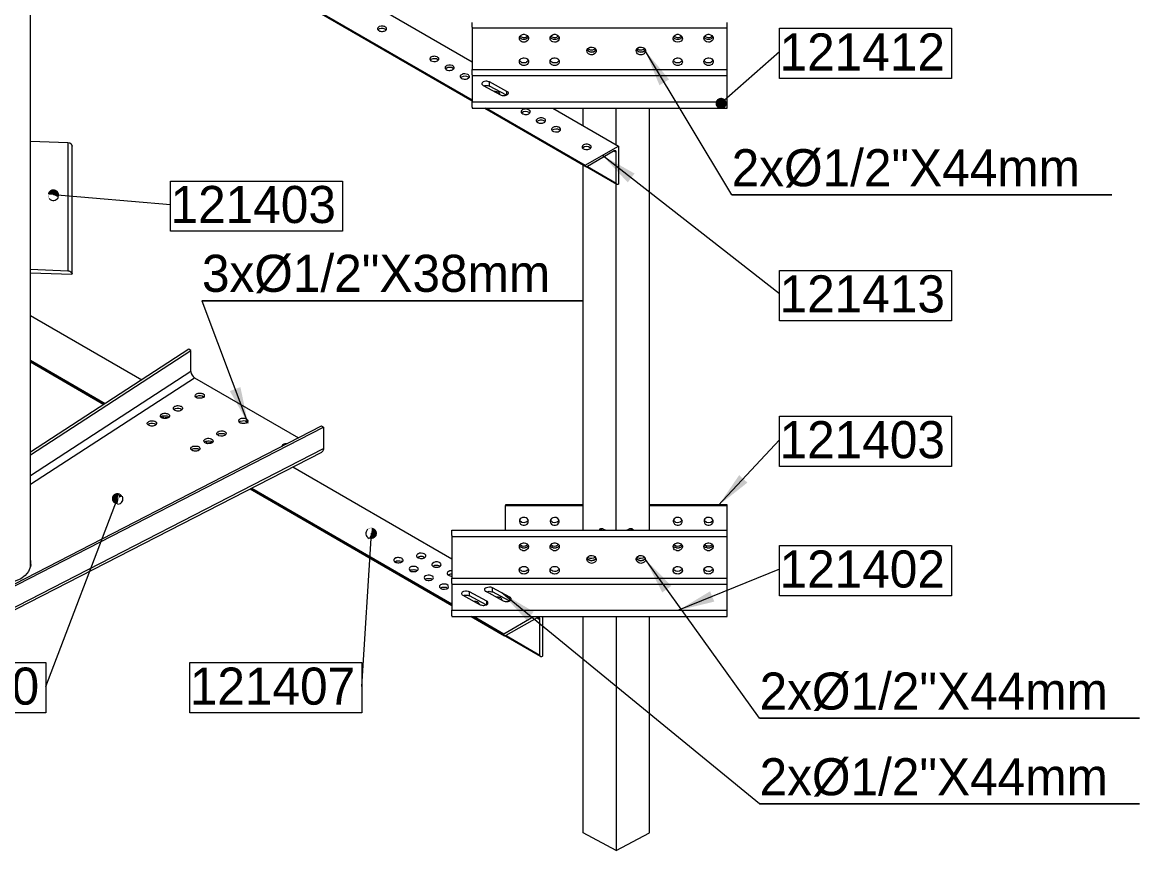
# Model space of a CAD drawing. Header units: inches. Extents: x -7660 to 802, y -193 to 3.
# Drawn here: x 779.795 to 783.752, y -112.256 to -109.325 of the extents above; entities that cross this region are included whole.
import ezdxf

# ---------------------------------------------------------------- set-up
doc = ezdxf.new("R2010")
doc.units = ezdxf.units.IN
doc.header["$MEASUREMENT"] = 0
for name, color, linetype in [('PDF_Geometry', 7, 'Continuous'), ('PDF_Solid Fills', 7, 'Continuous'), ('PDF_Text', 7, 'Continuous')]:
    doc.layers.add(name, color=color, linetype=linetype)
doc.styles.add('PDF Century Gothic', font='GOTHIC.TTF')

# ---------------------------------------------------------------- blocks, each defined once
blk = doc.blocks.new('FGDFH.5')
at = {"layer": 'PDF_Solid Fills', "lineweight": 5}
blk.add_hatch(color=7, dxfattribs=at).paths.add_polyline_path([(5.7711, 1.0168), (5.777, 1.0118), (5.7845, 1.0101), (5.7928, 1.0109), (5.7995, 1.0151), (5.8036, 1.0209), (5.8061, 1.0284), (5.8045, 1.0359), (5.8011, 1.0434), (5.7945, 1.0476), (5.787, 1.0501), (5.7795, 1.0484), (5.7728, 1.0451), (5.7678, 1.0384), (5.7661, 1.0309), (5.767, 1.0234), (5.7711, 1.0168), (5.7861, 1.0301)])
h = blk.add_hatch(color=7, dxfattribs=at)
h.paths.add_polyline_path([(3.3945, 0.7068), (3.3953, 0.6993), (3.3986, 0.6926)], flags=0)
h.paths.add_polyline_path([(3.432, 0.6959), (3.4345, 0.7034), (3.4336, 0.7109), (3.4295, 0.7184), (3.4236, 0.7226), (3.4161, 0.7251), (3.4078, 0.7243), (3.4011, 0.7201), (3.3961, 0.7143), (3.3945, 0.7068), (3.4145, 0.7051)], flags=0)
h = blk.add_hatch(color=7, dxfattribs=at)
h.paths.add_polyline_path([(3.6486, -0.3549, 1.221808), (3.642, -0.3932)], flags=0)
h.paths.add_polyline_path([(3.6595, -0.3649), (3.6553, -0.3591), (3.6486, -0.3549), (3.642, -0.3732)], flags=0)
h = blk.add_hatch(color=7, dxfattribs=at)
h.paths.add_polyline_path([(4.5453, -0.4766), (4.5378, -0.4774), (4.5303, -0.4816)], flags=0)
h.paths.add_polyline_path([(4.5353, -0.5149), (4.5428, -0.5166), (4.5503, -0.5157), (4.557, -0.5116), (4.562, -0.5057), (4.5636, -0.4982), (4.5628, -0.4899), (4.5586, -0.4832), (4.5528, -0.4791), (4.5453, -0.4766), (4.5436, -0.4966)], flags=0)
at = {"layer": 'PDF_Geometry', "color": 7, "lineweight": 5}
for points in [[(3.3328, -0.6182), (3.3328, 2.7859)], [(3.3328, 2.0843), (4.902, 1.1776)], [(3.3328, 1.9484), (4.902, 1.0426)], [(4.5961, 1.2909), (4.5944, 1.2926), (4.5919, 1.2934), (4.5886, 1.2951), (4.5861, 1.2959), (4.5786, 1.2959), (4.5719, 1.2943), (4.5694, 1.2926), (4.5678, 1.2909), (4.5669, 1.2909)], [(4.902, 1.3001), (4.902, 1.2976), (5.807, 1.2976)], [(4.902, 1.2976), (4.902, 1.1501), (5.807, 1.1501)], [(5.0803, 1.2743), (5.0836, 1.2751), (5.087, 1.2751)], [(5.202, 1.2484), (5.1986, 1.2476), (5.1945, 1.2468), (5.1878, 1.2484), (5.1853, 1.2501), (5.182, 1.2518), (5.1803, 1.2543), (5.1786, 1.2576), (5.1786, 1.2634), (5.1794, 1.2659), (5.1811, 1.2684), (5.1836, 1.2709), (5.1861, 1.2726), (5.1895, 1.2743), (5.1928, 1.2751), (5.197, 1.2751)], [(5.627, 1.2743), (5.6303, 1.2751), (5.6336, 1.2751)], [(5.7361, 1.2743), (5.7395, 1.2751), (5.7428, 1.2751)], [(5.807, 1.2976), (5.807, 1.3001)], [(5.807, 1.1501), (5.807, 1.2976)], [(5.9936, 1.2968), (6.6044, 1.2968)], [(5.9936, 1.1184), (5.9936, 1.2968)], [(6.6044, 1.2968), (6.6044, 1.1184)], [(5.0853, 1.2568), (5.0819, 1.2568), (5.0786, 1.2576), (5.0753, 1.2593), (5.0728, 1.2609), (5.0711, 1.2634), (5.0703, 1.2659)], [(5.0728, 1.2693), (5.0761, 1.2659), (5.0794, 1.2651), (5.0828, 1.2643), (5.0903, 1.2643), (5.0928, 1.2651), (5.0961, 1.2668), (5.0986, 1.2693)], [(5.0928, 1.2484), (5.0894, 1.2476), (5.0853, 1.2468), (5.0819, 1.2476), (5.0786, 1.2484)], [(5.1011, 1.2659), (5.1003, 1.2634), (5.0978, 1.2609), (5.0928, 1.2576), (5.0894, 1.2568), (5.0853, 1.2568)], [(5.1945, 1.2568), (5.1911, 1.2568), (5.1878, 1.2576), (5.1853, 1.2593), (5.182, 1.2609), (5.1803, 1.2634), (5.1794, 1.2659)], [(5.182, 1.2693), (5.1828, 1.2684), (5.1853, 1.2659), (5.192, 1.2643), (5.1995, 1.2643), (5.2028, 1.2651), (5.2053, 1.2668), (5.2078, 1.2693)], [(5.2103, 1.2659), (5.2094, 1.2634), (5.207, 1.2609), (5.2045, 1.2593), (5.202, 1.2576), (5.1986, 1.2568), (5.1945, 1.2568)], [(5.632, 1.2568), (5.6286, 1.2568), (5.6253, 1.2576), (5.622, 1.2593), (5.6195, 1.2609), (5.6178, 1.2634), (5.6169, 1.2659)], [(5.6186, 1.2693), (5.6203, 1.2684), (5.6228, 1.2659), (5.6294, 1.2643), (5.6361, 1.2643), (5.6394, 1.2651), (5.6428, 1.2668), (5.6453, 1.2693)], [(5.6386, 1.2484), (5.632, 1.2468), (5.6253, 1.2484)], [(5.6478, 1.2659), (5.6469, 1.2634), (5.6445, 1.2609), (5.642, 1.2593), (5.6386, 1.2576), (5.6353, 1.2568), (5.632, 1.2568)], [(5.7411, 1.2568), (5.7378, 1.2568), (5.7345, 1.2576), (5.7311, 1.2593), (5.7286, 1.2609), (5.7269, 1.2634), (5.7261, 1.2659)], [(5.7286, 1.2693), (5.732, 1.2659), (5.7386, 1.2643), (5.7461, 1.2643), (5.7495, 1.2651), (5.752, 1.2668), (5.7545, 1.2693)], [(5.7486, 1.2484), (5.7453, 1.2476), (5.7411, 1.2468), (5.7345, 1.2484)], [(5.7569, 1.2659), (5.7561, 1.2634), (5.7536, 1.2609), (5.7511, 1.2593), (5.7486, 1.2576), (5.7453, 1.2568), (5.7411, 1.2568)], [(5.0803, 1.1909), (5.0836, 1.1918), (5.087, 1.1918)], [(5.202, 1.1651), (5.1986, 1.1643), (5.1945, 1.1643), (5.1911, 1.1643), (5.1878, 1.1651), (5.1853, 1.1668), (5.182, 1.1693), (5.1803, 1.1709), (5.1786, 1.1743), (5.1786, 1.1801), (5.1794, 1.1826), (5.1811, 1.1859), (5.1836, 1.1876), (5.1861, 1.1901), (5.1895, 1.1909), (5.1928, 1.1918), (5.197, 1.1918)], [(5.3261, 1.2118), (5.3228, 1.2118), (5.3195, 1.2126), (5.3161, 1.2143), (5.3111, 1.2193), (5.3103, 1.2209)], [(5.3103, 1.2209), (5.3111, 1.2201)], [(5.3395, 1.2243), (5.3378, 1.2234), (5.3353, 1.2218), (5.332, 1.2201), (5.3286, 1.2193), (5.322, 1.2193), (5.3153, 1.2226), (5.3128, 1.2243)], [(5.3328, 1.2034), (5.3295, 1.2026), (5.3261, 1.2026), (5.3228, 1.2026), (5.3195, 1.2034)], [(5.3211, 1.2293), (5.3245, 1.2301), (5.3278, 1.2301)], [(5.3411, 1.2209), (5.3403, 1.2193), (5.3386, 1.2168), (5.3361, 1.2143), (5.3328, 1.2126), (5.3295, 1.2118), (5.3261, 1.2118)], [(5.3403, 1.2184), (5.3411, 1.2209)], [(5.5011, 1.2118), (5.4978, 1.2118), (5.4936, 1.2126), (5.4911, 1.2143), (5.4861, 1.2193), (5.4853, 1.2209)], [(5.4853, 1.2209), (5.4861, 1.2201)], [(5.5136, 1.2243), (5.5128, 1.2234), (5.5103, 1.2218), (5.507, 1.2201), (5.5036, 1.2193), (5.4961, 1.2193), (5.4936, 1.2209), (5.4903, 1.2226), (5.4878, 1.2243)], [(5.5078, 1.2034), (5.5044, 1.2026), (5.5011, 1.2026), (5.4978, 1.2026), (5.4936, 1.2034)], [(5.4953, 1.2293), (5.4995, 1.2301), (5.5028, 1.2301)], [(5.5161, 1.2209), (5.5153, 1.2193), (5.5136, 1.2168), (5.5111, 1.2143), (5.5078, 1.2126), (5.5044, 1.2118), (5.5011, 1.2118)], [(5.5153, 1.2184), (5.5161, 1.2209)], [(5.8236, 0.7051), (7.1736, 0.7051), (5.8236, 0.7051), (5.5169, 1.2159)], [(5.627, 1.1909), (5.6303, 1.1918), (5.6336, 1.1918)], [(5.7361, 1.1909), (5.7395, 1.1918), (5.7428, 1.1918)], [(5.9936, 1.2134), (5.7861, 1.0301)], [(5.9936, 1.2134), (5.9936, 1.2134)], [(4.7553, 1.1859), (4.7528, 1.1843), (4.7528, 1.1834)], [(4.782, 1.1834), (4.7803, 1.1851)], [(4.8094, 1.1543), (4.8069, 1.1526)], [(4.8361, 1.1526), (4.8344, 1.1543)], [(5.0853, 1.1734), (5.0819, 1.1734), (5.0786, 1.1743), (5.0753, 1.1759), (5.0728, 1.1784), (5.0711, 1.1809), (5.0703, 1.1826)], [(5.0928, 1.1651), (5.0894, 1.1643), (5.0853, 1.1643), (5.0819, 1.1643), (5.0786, 1.1651)], [(5.1011, 1.1826), (5.1003, 1.1809), (5.0953, 1.1759), (5.0928, 1.1743), (5.0894, 1.1734), (5.0853, 1.1734)], [(5.1945, 1.1734), (5.1911, 1.1734), (5.1878, 1.1743), (5.1853, 1.1759), (5.182, 1.1784), (5.1803, 1.1809), (5.1794, 1.1826)], [(5.2103, 1.1826), (5.2094, 1.1809), (5.207, 1.1784), (5.2045, 1.1759), (5.202, 1.1743), (5.1986, 1.1734), (5.1945, 1.1734)], [(5.632, 1.1734), (5.6286, 1.1734), (5.6253, 1.1743), (5.622, 1.1759), (5.6195, 1.1784), (5.6178, 1.1809), (5.6169, 1.1826)], [(5.6386, 1.1651), (5.6353, 1.1643), (5.632, 1.1643), (5.6286, 1.1643), (5.6253, 1.1651)], [(5.6478, 1.1826), (5.6469, 1.1809), (5.6445, 1.1784), (5.642, 1.1759), (5.6386, 1.1743), (5.6353, 1.1734), (5.632, 1.1734)], [(5.7411, 1.1734), (5.7378, 1.1734), (5.7345, 1.1743), (5.7311, 1.1759), (5.7286, 1.1784), (5.7269, 1.1809), (5.7261, 1.1826)], [(5.7486, 1.1651), (5.7453, 1.1643), (5.7411, 1.1643), (5.7378, 1.1643), (5.7345, 1.1651)], [(5.7569, 1.1826), (5.7561, 1.1809), (5.7511, 1.1759), (5.7486, 1.1743), (5.7453, 1.1734), (5.7411, 1.1734)], [(4.8636, 1.1234), (4.8611, 1.1218), (4.8611, 1.1209)], [(4.8903, 1.1209), (4.8886, 1.1226)], [(4.902, 1.1476), (4.902, 1.1501)], [(4.902, 1.1309), (4.902, 1.1284), (5.807, 1.1284)], [(4.902, 1.1284), (4.902, 1.0359), (5.807, 1.0359)], [(5.807, 1.1476), (5.807, 1.1501)], [(5.807, 1.1284), (5.807, 1.1309)], [(5.807, 1.0359), (5.807, 1.1284)], [(6.6044, 1.1184), (5.9936, 1.1184)], [(4.9428, 1.0918), (4.9436, 1.0926), (4.947, 1.0934), (4.9578, 1.0934), (4.9611, 1.0926), (4.9636, 1.0909)], [(4.9453, 1.0909), (4.9453, 1.0926), (4.9461, 1.0926)], [(5.0236, 1.0593), (4.9636, 1.0909), (4.9636, 1.1059)], [(4.9845, 1.0726), (4.9803, 1.0718)], [(5.0253, 1.0601), (5.0253, 1.0726)], [(4.902, 1.0334), (4.902, 1.0359)], [(5.0003, 1.0618), (5.0003, 1.0634)], [(5.807, 1.0334), (5.807, 1.0359)], [(4.902, 1.0159), (4.902, 1.0134), (5.807, 1.0134)], [(5.4161, 0.7418), (4.947, 1.0134), (5.3061, 0.8059)], [(4.9528, 1.0134), (5.3036, 0.8101)], [(5.0778, 0.9968), (5.077, 0.9959)], [(5.1069, 0.9959), (5.1045, 0.9976)], [(5.1878, 1.0134), (5.4211, 0.8784)], [(5.2961, 0.9501), (5.2961, 1.0134)], [(5.4136, 0.8826), (5.4136, 1.0134)], [(5.5311, -0.4857), (5.5311, 1.0134)], [(5.807, 1.0134), (5.807, 1.0159)], [(5.1603, 0.9651), (5.1586, 0.9668), (5.1561, 0.9676), (5.1536, 0.9693), (5.1503, 0.9701), (5.1428, 0.9701), (5.1361, 0.9684), (5.1336, 0.9668), (5.1319, 0.9651), (5.1311, 0.9651)], [(5.1861, 0.9343), (5.1853, 0.9334)], [(5.2145, 0.9334), (5.2128, 0.9351)], [(3.3328, 0.8959), (3.4653, 0.8909), (3.4653, 0.4359)], [(3.4653, 0.8909), (3.472, 0.8893), (3.477, 0.8859), (3.4786, 0.8834), (3.4803, 0.8784)], [(3.4803, 0.4234), (3.4803, 0.8784)], [(5.2928, 0.8718), (5.2945, 0.8701), (5.297, 0.8684), (5.2995, 0.8676), (5.3061, 0.8659), (5.3128, 0.8659), (5.3161, 0.8668), (5.3195, 0.8684), (5.322, 0.8701), (5.3236, 0.8718), (5.3245, 0.8734), (5.3245, 0.8776), (5.3211, 0.8809), (5.3186, 0.8826)], [(5.3036, 0.8101), (5.4211, 0.8784)], [(5.4211, 0.8784), (5.4211, 0.7426)], [(5.2945, 0.8718), (5.2936, 0.8709)], [(5.4078, 0.8618), (5.4061, 0.8609), (5.3111, 0.8059)], [(5.3228, 0.8709), (5.3211, 0.8726)], [(5.9936, 0.3534), (5.3644, 0.8451)], [(5.4061, 0.8609), (5.4136, 0.8568)], [(5.4211, 0.7426), (5.4195, 0.7418), (5.4161, 0.7418), (5.4153, 0.7426), (5.4145, 0.7443), (5.4136, 0.7451), (5.4136, 0.7468), (5.4136, 0.8568), (5.4136, 0.8584)], [(5.2961, -0.4857), (5.2961, 0.8118)], [(5.3036, 0.8101), (5.3036, 0.8084), (5.3045, 0.8076), (5.3053, 0.8059), (5.3061, 0.8059), (5.307, 0.8051), (5.3086, 0.8051), (5.3103, 0.8059), (5.3111, 0.8059), (5.4136, 0.7468)], [(3.8303, 0.7543), (4.4411, 0.7543), (4.4411, 0.5759), (3.8303, 0.5759)], [(3.8303, 0.5759), (3.8303, 0.7543)], [(5.4136, -0.4857), (5.4136, 0.7434)], [(3.8303, 0.6701), (3.4145, 0.7051)], [(3.3328, 0.4418), (3.4653, 0.4359), (3.4686, 0.4359)], [(3.4803, 0.4243), (3.4795, 0.4218), (3.3328, 0.4276)], [(5.292, 0.3293), (3.942, 0.3293), (4.1053, -0.1057)], [(3.942, 0.3293), (5.292, 0.3293), (3.942, 0.3293), (5.292, 0.3293), (3.942, 0.3293), (5.292, 0.3293)], [(3.3328, 0.2768), (3.7286, 0.0484)], [(3.3328, -0.2174), (3.9028, 0.1526), (3.8953, 0.1568), (3.3328, -0.2082)], [(3.9028, 0.0776), (3.9028, 0.1526)], [(3.3328, 0.1184), (3.5986, -0.0357)], [(3.9028, 0.0776), (3.3328, -0.2924)], [(3.3328, -0.3216), (3.9153, 0.0559)], [(3.9028, 0.0776), (3.9036, 0.0709), (3.9069, 0.0651), (3.9103, 0.0601), (3.9153, 0.0559), (4.2853, -0.1574)], [(3.9186, -0.0049), (3.9203, -0.0032), (3.9228, -0.0016), (3.9253, 0.0001), (3.9286, 0.0009), (3.9386, 0.0009), (3.9419, 0.0001), (3.9453, -0.0007), (3.9478, -0.0024), (3.9494, -0.0041), (3.9503, -0.0066), (3.9503, -0.0107), (3.9469, -0.0141), (3.9444, -0.0157)], [(3.9194, -0.0124), (3.9203, -0.0116), (3.9228, -0.0099)], [(3.9228, -0.0099), (3.9253, -0.0091)], [(3.9478, -0.0116), (3.9486, -0.0124)], [(3.7986, -0.0816), (3.8019, -0.0799), (3.8044, -0.0791), (3.8153, -0.0791), (3.8186, -0.0799), (3.8211, -0.0807), (3.8236, -0.0824), (3.8253, -0.0841)], [(3.8044, -0.0791), (3.8036, -0.0799), (3.8028, -0.0824), (3.8036, -0.0841), (3.8044, -0.0866), (3.8053, -0.0882), (3.8069, -0.0891)], [(3.8419, -0.0574), (3.8428, -0.0566), (3.8453, -0.0549)], [(3.8453, -0.0549), (3.8478, -0.0532)], [(3.8703, -0.0557), (3.8711, -0.0574)], [(3.2453, -0.6999), (3.2386, -0.6957), (4.3669, -0.1149)], [(3.7786, -0.1107), (3.7769, -0.1124), (3.7744, -0.1141), (3.7711, -0.1149), (3.7678, -0.1157), (3.7611, -0.1157), (3.7544, -0.1141), (3.7494, -0.1107), (3.7478, -0.1074), (3.7478, -0.1049), (3.7486, -0.1032), (3.7503, -0.1016), (3.7528, -0.0999), (3.7553, -0.0982), (3.7586, -0.0974)], [(3.7494, -0.1107), (3.7503, -0.1099), (3.7528, -0.1082)], [(3.7528, -0.1082), (3.7553, -0.1066)], [(3.7769, -0.1091), (3.7786, -0.1107)], [(3.7961, -0.0841), (3.7986, -0.0816)], [(3.8061, -0.0882), (3.8069, -0.0882), (3.8103, -0.0866), (3.8128, -0.0857), (3.8161, -0.0849), (3.8236, -0.0849)], [(4.0744, -0.1016), (4.0744, -0.1007), (4.0769, -0.0991)], [(4.0769, -0.0991), (4.0794, -0.0982)], [(4.1019, -0.1007), (4.1036, -0.1016)], [(4.3669, -0.1149), (4.3736, -0.1199), (4.3736, -0.1949)], [(5.9936, -0.0807), (6.6044, -0.0807)], [(5.9936, -0.2591), (5.9936, -0.0807)], [(6.6044, -0.0807), (6.6044, -0.2591)], [(3.2453, -0.6999), (4.3736, -0.1199)], [(3.9969, -0.1466), (3.9994, -0.1441)], [(3.9994, -0.1441), (4.0028, -0.1424), (4.0061, -0.1416), (4.0161, -0.1416), (4.0194, -0.1424), (4.0219, -0.1432), (4.0244, -0.1449), (4.0261, -0.1466)], [(3.2453, -0.6999), (3.2453, -0.7749), (4.3736, -0.1949)], [(3.9036, -0.1999), (3.9044, -0.1991), (3.9069, -0.1974)], [(3.9069, -0.1974), (3.9094, -0.1966), (3.9128, -0.1949), (3.9236, -0.1949), (3.9269, -0.1957), (3.9319, -0.1991), (3.9336, -0.1999)], [(3.9794, -0.1732), (3.9778, -0.1749), (3.9753, -0.1766), (3.9719, -0.1774), (3.9686, -0.1782), (3.9619, -0.1782), (3.9586, -0.1774), (3.9553, -0.1766), (3.9528, -0.1749), (3.9494, -0.1716), (3.9486, -0.1699), (3.9486, -0.1674), (3.9494, -0.1657), (3.9511, -0.1641), (3.9536, -0.1624), (3.9561, -0.1607), (3.9594, -0.1599)], [(3.9503, -0.1732), (3.9511, -0.1724), (3.9536, -0.1707)], [(3.9536, -0.1707), (3.9561, -0.1691)], [(3.9586, -0.1682), (3.9586, -0.1691), (3.9578, -0.1716), (3.9578, -0.1732), (3.9586, -0.1757), (3.9611, -0.1782)], [(3.9611, -0.1782), (3.9619, -0.1774)], [(3.9778, -0.1741), (3.9786, -0.1741)], [(3.9786, -0.1716), (3.9794, -0.1732)], [(4.2269, -0.1874), (4.2269, -0.1857), (4.2278, -0.1832), (4.2294, -0.1816), (4.2319, -0.1799)], [(4.2319, -0.1799), (4.2344, -0.1791), (4.2378, -0.1774), (4.2461, -0.1774)], [(4.3736, -0.1949), (4.3736, -0.1991), (4.3703, -0.2057), (4.3678, -0.2074), (4.3678, -0.2082)], [(5.9936, -0.1649), (5.7761, -0.3982)], [(5.9936, -0.1649), (5.9936, -0.1649)], [(3.2395, -0.7874), (4.3678, -0.2082)], [(4.2644, -0.2607), (4.8294, -0.5874)], [(6.6044, -0.2591), (5.9936, -0.2591)], [(4.1186, -0.3357), (4.8294, -0.7466)], [(3.387, -1.0399), (3.642, -0.3732)], [(5.2961, -0.3949), (5.0203, -0.3949)], [(5.0203, -0.3949), (5.0203, -0.3982), (5.2961, -0.3982)], [(5.807, -0.3949), (5.5311, -0.3949)], [(5.807, -0.3982), (5.807, -0.3949)], [(5.0203, -0.4857), (5.0203, -0.3982)], [(5.5311, -0.3982), (5.807, -0.3982)], [(5.807, -0.4857), (5.807, -0.3982)], [(5.0703, -0.4491), (5.0695, -0.4524), (5.0695, -0.4549)], [(5.0703, -0.4491), (5.0711, -0.4516)], [(5.1003, -0.4599), (5.1011, -0.4566), (5.1019, -0.4541), (5.1011, -0.4507), (5.1003, -0.4482)], [(5.1003, -0.4507), (5.1011, -0.4491)], [(5.1794, -0.4491), (5.1811, -0.4516)], [(5.2094, -0.4507), (5.2103, -0.4491)], [(5.6169, -0.4491), (5.6161, -0.4524), (5.6161, -0.4549)], [(5.6169, -0.4491), (5.6178, -0.4516)], [(5.6469, -0.4507), (5.6478, -0.4491)], [(5.6469, -0.4599), (5.6478, -0.4566), (5.6486, -0.4541), (5.6478, -0.4507), (5.6469, -0.4482)], [(5.7261, -0.4491), (5.7253, -0.4524), (5.7253, -0.4549)], [(5.7261, -0.4491), (5.7269, -0.4516)], [(5.7561, -0.4599), (5.7578, -0.4566), (5.7578, -0.4541), (5.7578, -0.4507), (5.7561, -0.4482)], [(5.7561, -0.4507), (5.7569, -0.4491)], [(4.5094, -1.0399), (4.5436, -0.4966)], [(4.8294, -0.4857), (5.807, -0.4857)], [(4.8294, -0.4874), (4.8294, -0.4857)], [(4.8294, -0.5049), (4.8294, -0.5082), (5.807, -0.5082)], [(4.8294, -0.5082), (4.8294, -0.6557), (5.807, -0.6557)], [(5.3544, -0.4816), (5.3561, -0.4816), (5.3569, -0.4807), (5.3586, -0.4799), (5.3653, -0.4799), (5.3686, -0.4816), (5.3769, -0.4857)], [(5.3619, -0.4857), (5.3544, -0.4816), (5.3544, -0.4857)], [(5.4503, -0.4857), (5.4586, -0.4816), (5.4603, -0.4807), (5.4611, -0.4799), (5.4686, -0.4799), (5.4694, -0.4807), (5.4711, -0.4816), (5.4719, -0.4816), (5.4644, -0.4857)], [(5.4719, -0.4816), (5.4719, -0.4857)], [(5.807, -0.4874), (5.807, -0.4857)], [(5.807, -0.5082), (5.807, -0.5049)], [(5.807, -0.6582), (5.807, -0.6557), (5.807, -0.5082)], [(5.0853, -0.5491), (5.0819, -0.5491), (5.0786, -0.5474), (5.0753, -0.5466), (5.0728, -0.5441), (5.0711, -0.5416), (5.0703, -0.5399)], [(5.0728, -0.5357), (5.0736, -0.5374)], [(5.0803, -0.5316), (5.0836, -0.5307), (5.087, -0.5307), (5.0911, -0.5316), (5.0936, -0.5324), (5.0969, -0.5341), (5.0994, -0.5366), (5.1011, -0.5391), (5.1019, -0.5424), (5.1019, -0.5449), (5.1011, -0.5482), (5.1003, -0.5507), (5.0953, -0.5557), (5.0928, -0.5566), (5.0894, -0.5582), (5.0853, -0.5582), (5.0819, -0.5582), (5.0786, -0.5566)], [(5.1011, -0.5399), (5.1003, -0.5416), (5.0953, -0.5466), (5.0928, -0.5474), (5.0894, -0.5491), (5.0853, -0.5491)], [(5.0961, -0.5382), (5.0986, -0.5357)], [(5.1945, -0.5491), (5.1911, -0.5491), (5.1878, -0.5474), (5.1853, -0.5466), (5.182, -0.5441), (5.1803, -0.5416), (5.1794, -0.5399)], [(5.182, -0.5357), (5.1828, -0.5374)], [(5.1895, -0.5316), (5.1928, -0.5307), (5.197, -0.5307), (5.2036, -0.5324), (5.2061, -0.5341), (5.2086, -0.5366), (5.2103, -0.5391), (5.2111, -0.5424), (5.2111, -0.5449), (5.2103, -0.5482), (5.2094, -0.5507), (5.207, -0.5532), (5.2045, -0.5557), (5.202, -0.5566), (5.1986, -0.5582), (5.1945, -0.5582), (5.1911, -0.5582), (5.1878, -0.5566)], [(5.2103, -0.5399), (5.2094, -0.5416), (5.207, -0.5441), (5.2045, -0.5466), (5.202, -0.5474), (5.1986, -0.5491), (5.1945, -0.5491)], [(5.2053, -0.5382), (5.2078, -0.5357)], [(5.632, -0.5491), (5.6286, -0.5491), (5.6253, -0.5474), (5.622, -0.5466), (5.6195, -0.5441), (5.6178, -0.5416), (5.6169, -0.5399)], [(5.6186, -0.5357), (5.6203, -0.5374)], [(5.627, -0.5316), (5.6303, -0.5307), (5.6336, -0.5307), (5.637, -0.5316), (5.6403, -0.5324), (5.6436, -0.5341), (5.6469, -0.5391), (5.6486, -0.5424), (5.6486, -0.5449), (5.6478, -0.5482), (5.6469, -0.5507), (5.6445, -0.5532), (5.642, -0.5557), (5.6386, -0.5566), (5.6353, -0.5582), (5.632, -0.5582), (5.6286, -0.5582), (5.6253, -0.5566)], [(5.6478, -0.5399), (5.6469, -0.5416), (5.6445, -0.5441), (5.642, -0.5466), (5.6386, -0.5474), (5.6353, -0.5491), (5.632, -0.5491)], [(5.6428, -0.5382), (5.6453, -0.5357)], [(5.7411, -0.5491), (5.7378, -0.5491), (5.7345, -0.5474), (5.7311, -0.5466), (5.7286, -0.5441), (5.7269, -0.5416), (5.7261, -0.5399)], [(5.7286, -0.5357), (5.7295, -0.5374)], [(5.7361, -0.5316), (5.7395, -0.5307), (5.7428, -0.5307), (5.747, -0.5316), (5.7495, -0.5324), (5.7528, -0.5341), (5.7553, -0.5366), (5.7569, -0.5391), (5.7578, -0.5424), (5.7578, -0.5449), (5.7569, -0.5482), (5.7561, -0.5507), (5.7511, -0.5557), (5.7486, -0.5566), (5.7453, -0.5582), (5.7411, -0.5582), (5.7378, -0.5582), (5.7345, -0.5566)], [(5.7569, -0.5399), (5.7561, -0.5416), (5.7511, -0.5466), (5.7486, -0.5474), (5.7453, -0.5491), (5.7411, -0.5491)], [(5.752, -0.5382), (5.7545, -0.5357)], [(5.9936, -0.5399), (6.6044, -0.5399)], [(5.9936, -0.7182), (5.9936, -0.5399)], [(6.6044, -0.5399), (6.6044, -0.7182)], [(3.3328, -0.5932), (3.3328, -0.5949)], [(4.7078, -0.5824), (4.7086, -0.5816), (4.7111, -0.5799), (4.7144, -0.5791), (4.7178, -0.5782), (4.7244, -0.5782), (4.7278, -0.5791), (4.7311, -0.5807), (4.7336, -0.5816), (4.7336, -0.5824)], [(5.3103, -0.5849), (5.3111, -0.5857), (5.3128, -0.5882), (5.3153, -0.5907), (5.3186, -0.5924), (5.3253, -0.5941), (5.332, -0.5924), (5.3353, -0.5916), (5.3378, -0.5891), (5.3403, -0.5874), (5.3411, -0.5849)], [(5.3261, -0.5941), (5.3195, -0.5924), (5.3161, -0.5907), (5.3136, -0.5891), (5.3111, -0.5866), (5.3103, -0.5849)], [(5.3153, -0.5832), (5.3128, -0.5807)], [(5.3211, -0.5757), (5.3278, -0.5757)], [(5.3411, -0.5849), (5.3403, -0.5866), (5.3386, -0.5891), (5.3361, -0.5907), (5.3328, -0.5924), (5.3295, -0.5932), (5.3261, -0.5941)], [(5.3395, -0.5807), (5.3378, -0.5824)], [(5.5078, -0.6016), (5.5011, -0.6032), (5.4978, -0.6024), (5.4936, -0.6016), (5.4886, -0.5982), (5.4861, -0.5957), (5.4853, -0.5932), (5.4845, -0.5899), (5.4845, -0.5866), (5.4853, -0.5841), (5.487, -0.5816), (5.4895, -0.5791), (5.4928, -0.5774), (5.4953, -0.5757), (5.5028, -0.5757)], [(5.4853, -0.5849), (5.4861, -0.5857), (5.4878, -0.5882), (5.4903, -0.5907), (5.4936, -0.5924), (5.4961, -0.5932), (5.5003, -0.5941), (5.5103, -0.5916), (5.5128, -0.5891), (5.5153, -0.5874), (5.5161, -0.5849)], [(5.5011, -0.5941), (5.4978, -0.5932), (5.4936, -0.5924), (5.4886, -0.5891), (5.4861, -0.5866), (5.4853, -0.5849)], [(5.4903, -0.5832), (5.4878, -0.5807)], [(5.5161, -0.5849), (5.5153, -0.5866), (5.5136, -0.5891), (5.5111, -0.5907), (5.5078, -0.5924), (5.5011, -0.5941)], [(5.5136, -0.5807), (5.5128, -0.5824)], [(5.9228, -1.1532), (7.2728, -1.1532), (5.9228, -1.1532), (7.2728, -1.1532), (5.9228, -1.1532), (5.5169, -0.5891)], [(3.3328, -0.6024), (3.3328, -0.6032), (3.3336, -0.6091), (3.3344, -0.6107)], [(4.6261, -0.5974), (4.6278, -0.5974)], [(4.6503, -0.5957), (4.6528, -0.5974)], [(4.6786, -0.6266), (4.6819, -0.6299), (4.6853, -0.6316), (4.6878, -0.6324), (4.6986, -0.6324), (4.7019, -0.6316), (4.7044, -0.6307), (4.7069, -0.6291), (4.7086, -0.6274), (4.7094, -0.6249), (4.7103, -0.6232), (4.7094, -0.6207), (4.7086, -0.6191), (4.7061, -0.6174), (4.7036, -0.6157)], [(4.6803, -0.6291), (4.6811, -0.6282), (4.6844, -0.6266), (4.6869, -0.6257), (4.6903, -0.6257), (4.6944, -0.6249), (4.6978, -0.6257), (4.7011, -0.6257), (4.7036, -0.6274), (4.7061, -0.6291), (4.7069, -0.6291)], [(4.7894, -0.6032), (4.7878, -0.6016), (4.7853, -0.5999), (4.7819, -0.5991), (4.7786, -0.5982), (4.7719, -0.5982), (4.7686, -0.5991), (4.7653, -0.5999), (4.7603, -0.6032), (4.7586, -0.6066), (4.7586, -0.6091), (4.7594, -0.6107), (4.7611, -0.6124), (4.7636, -0.6141), (4.7661, -0.6157), (4.7694, -0.6166)], [(4.7619, -0.6132), (4.7628, -0.6124), (4.7653, -0.6116), (4.7686, -0.6099), (4.7786, -0.6099), (4.7853, -0.6116), (4.7878, -0.6132)], [(4.8294, -0.6291), (4.8261, -0.6299), (4.8228, -0.6299), (4.8194, -0.6316), (4.8169, -0.6324), (4.8144, -0.6341), (4.8136, -0.6357), (4.8128, -0.6382), (4.8128, -0.6399), (4.8136, -0.6424), (4.8153, -0.6441), (4.8178, -0.6457)], [(5.0853, -0.6324), (5.0819, -0.6316), (5.0786, -0.6307), (5.0753, -0.6291), (5.0728, -0.6274), (5.0711, -0.6249), (5.0703, -0.6232)], [(5.0803, -0.6141), (5.0911, -0.6141), (5.0936, -0.6157), (5.0969, -0.6174), (5.0994, -0.6199), (5.1011, -0.6224), (5.1019, -0.6257), (5.1019, -0.6282), (5.1011, -0.6316), (5.1003, -0.6341), (5.0978, -0.6366), (5.0928, -0.6399), (5.0894, -0.6407), (5.0853, -0.6416), (5.0819, -0.6407), (5.0786, -0.6399)], [(5.1011, -0.6232), (5.1003, -0.6249), (5.0978, -0.6274), (5.0928, -0.6307), (5.0894, -0.6316), (5.0853, -0.6324)], [(5.1945, -0.6324), (5.1878, -0.6307), (5.1853, -0.6291), (5.182, -0.6274), (5.1803, -0.6249), (5.1794, -0.6232)], [(5.2103, -0.6232), (5.2094, -0.6249), (5.207, -0.6274), (5.2045, -0.6291), (5.202, -0.6307), (5.1986, -0.6316), (5.1945, -0.6324)], [(5.3328, -0.6016), (5.3295, -0.6024), (5.3261, -0.6032), (5.3195, -0.6016)], [(5.632, -0.6324), (5.6253, -0.6307), (5.622, -0.6291), (5.6195, -0.6274), (5.6178, -0.6249), (5.6169, -0.6232)], [(5.627, -0.6141), (5.6336, -0.6141)], [(5.6478, -0.6232), (5.6469, -0.6249), (5.6445, -0.6274), (5.642, -0.6291), (5.6386, -0.6307), (5.632, -0.6324)], [(5.9936, -0.6241), (5.6344, -0.7699)], [(5.7411, -0.6324), (5.7345, -0.6307), (5.7311, -0.6291), (5.7286, -0.6274), (5.7269, -0.6249), (5.7261, -0.6232)], [(5.7361, -0.6141), (5.747, -0.6141), (5.7495, -0.6157), (5.7528, -0.6174), (5.7553, -0.6199), (5.7569, -0.6224), (5.7578, -0.6257), (5.7578, -0.6282), (5.7569, -0.6316), (5.7561, -0.6341), (5.7536, -0.6366), (5.7511, -0.6382), (5.7486, -0.6399), (5.7453, -0.6407), (5.7411, -0.6416), (5.7378, -0.6407), (5.7345, -0.6399)], [(5.7569, -0.6232), (5.7561, -0.6249), (5.7536, -0.6274), (5.7511, -0.6291), (5.7486, -0.6307), (5.7453, -0.6316), (5.7411, -0.6324)], [(5.9936, -0.6241), (5.9936, -0.6241)], [(4.7328, -0.6574), (4.7336, -0.6599), (4.7361, -0.6616), (4.7386, -0.6624), (4.7453, -0.6641), (4.7494, -0.6641), (4.7561, -0.6624), (4.7586, -0.6616), (4.7611, -0.6599), (4.7628, -0.6582), (4.7636, -0.6566), (4.7644, -0.6541), (4.7636, -0.6524), (4.7628, -0.6499), (4.7603, -0.6482), (4.7578, -0.6474)], [(4.7344, -0.6599), (4.7353, -0.6599)], [(4.7603, -0.6599), (4.7611, -0.6599)], [(4.8161, -0.6449), (4.8169, -0.6441), (4.8194, -0.6424), (4.8228, -0.6416), (4.8261, -0.6407), (4.8294, -0.6407)], [(4.8178, -0.6457), (4.8203, -0.6466), (4.8269, -0.6482), (4.8294, -0.6482)], [(4.8294, -0.6582), (4.8294, -0.6557)], [(5.6386, -0.6399), (5.6353, -0.6407), (5.632, -0.6416), (5.6286, -0.6407), (5.6253, -0.6399)], [(4.8169, -0.6816), (4.8119, -0.6782), (4.8094, -0.6774), (4.8061, -0.6766), (4.7986, -0.6766), (4.7953, -0.6774), (4.7928, -0.6782), (4.7894, -0.6791), (4.7878, -0.6807), (4.7861, -0.6832), (4.7853, -0.6849), (4.7861, -0.6874), (4.7869, -0.6891), (4.7878, -0.6907), (4.7903, -0.6924), (4.7928, -0.6941), (4.7961, -0.6949)], [(4.7886, -0.6916), (4.7894, -0.6907), (4.7928, -0.6891), (4.7953, -0.6882), (4.7986, -0.6874), (4.8028, -0.6874), (4.8061, -0.6882), (4.8094, -0.6882), (4.8119, -0.6899), (4.8144, -0.6916), (4.8153, -0.6916)], [(4.8294, -0.6749), (4.8294, -0.6766), (5.807, -0.6766)], [(4.8294, -0.6766), (4.8294, -0.7699), (5.807, -0.7699)], [(4.9511, -0.7507), (4.8919, -0.7191), (4.8919, -0.7041)], [(4.9478, -0.7016), (4.9503, -0.7024), (5.012, -0.7357), (5.0153, -0.7374), (5.0186, -0.7382), (5.0295, -0.7382), (5.0328, -0.7374), (5.0353, -0.7357), (5.0378, -0.7341), (5.0395, -0.7324), (5.0403, -0.7307), (5.0403, -0.7282), (5.0395, -0.7266), (5.0378, -0.7249), (5.0353, -0.7232), (4.9736, -0.6907), (4.9711, -0.6891)], [(4.9528, -0.7041), (4.9536, -0.7041)], [(4.9528, -0.7041), (4.9536, -0.7041)], [(4.9711, -0.7041), (4.9736, -0.7049)], [(5.0328, -0.7366), (4.9736, -0.7049), (4.9736, -0.6907)], [(7.2728, -1.4574), (5.9228, -1.4574), (7.2728, -1.4574), (5.9228, -1.4574), (5.007, -0.7082)], [(5.807, -0.6766), (5.807, -0.6749)], [(5.807, -0.7699), (5.807, -0.6766)], [(4.8703, -0.7182), (4.8711, -0.7174), (4.8744, -0.7166), (4.8853, -0.7166), (4.8886, -0.7174), (4.8919, -0.7191)], [(4.8719, -0.7191), (4.8728, -0.7174)], [(4.9103, -0.7391), (4.9094, -0.7391)], [(4.9269, -0.7474), (4.9261, -0.7457)], [(4.9536, -0.7499), (4.9536, -0.7374)], [(5.0078, -0.7332), (5.0078, -0.7324), (5.0069, -0.7307), (5.0061, -0.7282), (5.0044, -0.7266), (5.0019, -0.7249), (4.9986, -0.7241), (4.9953, -0.7232), (4.9886, -0.7232)], [(5.0353, -0.7357), (5.0353, -0.7232)], [(6.6044, -0.7182), (5.9936, -0.7182)], [(4.8294, -0.7716), (4.8294, -0.7699)], [(4.8294, -0.7899), (4.8294, -0.7924), (5.807, -0.7924)], [(5.1445, -0.9341), (4.8986, -0.7924), (5.017, -0.8607)], [(4.9094, -0.7924), (5.0144, -0.8532)], [(5.1519, -0.9324), (5.1503, -0.9341), (5.1486, -0.9349), (5.1453, -0.9349), (5.1444, -0.9341), (5.1428, -0.9332), (5.1428, -0.9316), (5.1419, -0.9291), (5.1419, -0.8024), (5.1419, -0.7982), (5.1403, -0.7966), (5.1394, -0.7957), (5.1378, -0.7949), (5.1361, -0.7949), (5.1328, -0.7966), (5.0219, -0.8599), (5.0203, -0.8607), (5.0169, -0.8607), (5.0161, -0.8599), (5.0153, -0.8591), (5.0144, -0.8574), (5.0144, -0.8532), (5.1194, -0.7924)], [(5.1519, -0.7924), (5.1519, -0.9324)], [(5.4136, -1.6232), (5.2961, -1.5599), (5.2961, -0.7924)], [(5.4136, -0.7924), (5.4136, -1.6232), (5.5311, -1.5599), (5.5311, -0.7924)], [(5.807, -0.7716), (5.807, -0.7699)], [(5.807, -0.7924), (5.807, -0.7899)], [(5.1328, -0.7966), (5.142, -0.8024)], [(5.022, -0.8599), (5.142, -0.9291)], [(3.8986, -0.9557), (4.5094, -0.9557)], [(3.8986, -1.1341), (3.8986, -0.9557)], [(4.5094, -0.9557), (4.5094, -1.1341)], [(4.5094, -1.0399), (4.5094, -1.0399)], [(4.5094, -1.1341), (3.8986, -1.1341)], [(5.9228, -1.1532), (7.2728, -1.1532), (5.9228, -1.1532)], [(5.9228, -1.4574), (7.2728, -1.4574), (5.9228, -1.4574), (7.2728, -1.4574)]]:
    blk.add_lwpolyline(points, dxfattribs=at)
for points in [[(4.902, 1.0393), (3.3328, 1.9451)], [(4.5703, 1.2884), (4.5728, 1.2868), (4.5761, 1.2859), (4.5795, 1.2851), (4.5828, 1.2851), (4.587, 1.2859), (4.5895, 1.2868), (4.5928, 1.2876), (4.5953, 1.2893), (4.597, 1.2909), (4.5978, 1.2934), (4.5978, 1.2968), (4.5961, 1.2993), (4.5944, 1.3009), (4.5919, 1.3026), (4.5886, 1.3034), (4.5861, 1.3043), (4.5786, 1.3043), (4.5719, 1.3026), (4.5694, 1.3009), (4.5661, 1.2976), (4.5653, 1.2959), (4.5653, 1.2934), (4.5661, 1.2918), (4.5678, 1.2901)], [(4.7553, 1.1809), (4.7653, 1.1784), (4.772, 1.1784), (4.7753, 1.1793), (4.7786, 1.1809), (4.7836, 1.1859), (4.7836, 1.1876), (4.7828, 1.1901), (4.782, 1.1918), (4.7803, 1.1934), (4.7778, 1.1951), (4.7711, 1.1968), (4.7678, 1.1976), (4.7645, 1.1968), (4.7611, 1.1968), (4.7578, 1.1951), (4.7553, 1.1943), (4.7528, 1.1926), (4.752, 1.1909), (4.7511, 1.1884), (4.7511, 1.1868), (4.752, 1.1843)], [(4.8094, 1.1501), (4.8128, 1.1484), (4.8194, 1.1468), (4.8228, 1.1468), (4.8261, 1.1476), (4.8294, 1.1484), (4.8319, 1.1493), (4.8344, 1.1509), (4.8361, 1.1526), (4.8378, 1.1551), (4.8378, 1.1568), (4.8369, 1.1584), (4.8361, 1.1609), (4.8344, 1.1626), (4.8319, 1.1643), (4.8253, 1.1659), (4.8186, 1.1659), (4.8119, 1.1643), (4.8094, 1.1626), (4.8069, 1.1609), (4.8053, 1.1593), (4.8053, 1.1551), (4.8061, 1.1534)], [(4.8636, 1.1184), (4.867, 1.1176), (4.8695, 1.1168), (4.8736, 1.1159), (4.8803, 1.1159), (4.8836, 1.1168), (4.8886, 1.1201), (4.8919, 1.1234), (4.8919, 1.1259), (4.8911, 1.1276), (4.8903, 1.1293), (4.8886, 1.1309), (4.8861, 1.1326), (4.8761, 1.1351), (4.8728, 1.1343), (4.8686, 1.1343), (4.8661, 1.1326), (4.8636, 1.1318), (4.8611, 1.1301), (4.8595, 1.1284), (4.8595, 1.1243), (4.8603, 1.1218)], [(5.0028, 1.0601), (5.0053, 1.0593), (5.0086, 1.0584), (5.012, 1.0576), (5.0161, 1.0576), (5.0195, 1.0584), (5.0228, 1.0593), (5.0253, 1.0601), (5.0278, 1.0618), (5.0295, 1.0634), (5.0303, 1.0659), (5.0303, 1.0676), (5.0295, 1.0693), (5.0278, 1.0709), (5.0253, 1.0726), (4.9636, 1.1059), (4.9611, 1.1068), (4.9578, 1.1076), (4.9536, 1.1084), (4.9503, 1.1084), (4.9403, 1.1059), (4.937, 1.1026), (4.9361, 1.1001), (4.9361, 1.0984), (4.937, 1.0968), (4.9403, 1.0934)], [(5.0803, 0.9934), (5.0828, 0.9926), (5.0894, 0.9909), (5.0969, 0.9909), (5.1003, 0.9918), (5.1028, 0.9934), (5.1053, 0.9951), (5.1069, 0.9968), (5.1078, 0.9984), (5.1086, 1.0009), (5.1069, 1.0043), (5.1019, 1.0076), (5.0994, 1.0084), (5.0961, 1.0093), (5.0919, 1.0101), (5.0886, 1.0093), (5.0853, 1.0093), (5.0819, 1.0084), (5.0794, 1.0068), (5.0778, 1.0051), (5.0761, 1.0034), (5.0753, 1.0009), (5.0753, 0.9993), (5.0761, 0.9968), (5.0778, 0.9951)], [(5.1345, 0.9626), (5.137, 0.9609), (5.1403, 0.9601), (5.1436, 0.9601), (5.147, 0.9593), (5.1511, 0.9601), (5.1545, 0.9609), (5.157, 0.9618), (5.1595, 0.9634), (5.1611, 0.9651), (5.162, 0.9676), (5.1628, 0.9693), (5.162, 0.9718), (5.1611, 0.9734), (5.1586, 0.9751), (5.1561, 0.9768), (5.1536, 0.9776), (5.1503, 0.9784), (5.1428, 0.9784), (5.1361, 0.9768), (5.1336, 0.9751), (5.1303, 0.9718), (5.1295, 0.9701), (5.1295, 0.9676), (5.1303, 0.9659), (5.1319, 0.9643)], [(5.1886, 0.9309), (5.1911, 0.9301), (5.1978, 0.9284), (5.2053, 0.9284), (5.2078, 0.9293), (5.2111, 0.9309), (5.2136, 0.9326), (5.2153, 0.9343), (5.2161, 0.9359), (5.2161, 0.9401), (5.2128, 0.9434), (5.2103, 0.9451), (5.2078, 0.9459), (5.2045, 0.9468), (5.2003, 0.9476), (5.197, 0.9468), (5.1936, 0.9468), (5.1903, 0.9459), (5.1878, 0.9443), (5.1845, 0.9409), (5.1836, 0.9384), (5.1836, 0.9368), (5.1845, 0.9343), (5.1861, 0.9326)], [(5.8236, 0.7051), (7.1736, 0.7051), (5.8236, 0.7051), (7.1736, 0.7051)], [(5.9936, 0.2584), (5.9936, 0.4368), (6.6044, 0.4368), (6.6044, 0.2584)], [(3.5936, -0.0391), (3.3328, 0.1118)], [(3.7986, -0.0732), (3.8019, -0.0716), (3.8044, -0.0707), (3.8078, -0.0699), (3.8119, -0.0699), (3.8153, -0.0707), (3.8186, -0.0716), (3.8211, -0.0724), (3.8236, -0.0741), (3.8253, -0.0757), (3.8261, -0.0774), (3.8269, -0.0799), (3.8261, -0.0816), (3.8253, -0.0841), (3.8228, -0.0857), (3.8203, -0.0866), (3.8178, -0.0882), (3.8144, -0.0891), (3.8069, -0.0891), (3.8036, -0.0882), (3.8011, -0.0874), (3.7961, -0.0841), (3.7944, -0.0824), (3.7944, -0.0782), (3.7953, -0.0766)], [(3.8453, -0.0457), (3.8478, -0.0449), (3.8511, -0.0441), (3.8544, -0.0432), (3.8578, -0.0432), (3.8619, -0.0441), (3.8644, -0.0449), (3.8678, -0.0457), (3.8703, -0.0474), (3.8719, -0.0491), (3.8728, -0.0507), (3.8728, -0.0549), (3.8711, -0.0574), (3.8694, -0.0591), (3.8669, -0.0599), (3.8644, -0.0616), (3.8611, -0.0624), (3.8536, -0.0624), (3.8503, -0.0616), (3.8469, -0.0607), (3.8444, -0.0591), (3.8411, -0.0557), (3.8403, -0.0532), (3.8403, -0.0516), (3.8411, -0.0499), (3.8428, -0.0474)], [(4.0769, -0.0907), (4.0794, -0.0891), (4.0828, -0.0882), (4.0936, -0.0882), (4.0969, -0.0891), (4.0994, -0.0907), (4.1019, -0.0916), (4.1036, -0.0941), (4.1053, -0.0974), (4.1044, -0.0999), (4.1036, -0.1016), (4.1011, -0.1032), (4.0986, -0.1049), (4.0961, -0.1057), (4.0928, -0.1066), (4.0853, -0.1066), (4.0819, -0.1057), (4.0794, -0.1049), (4.0761, -0.1041), (4.0744, -0.1024), (4.0728, -0.0999), (4.0719, -0.0982), (4.0728, -0.0966), (4.0736, -0.0941), (4.0744, -0.0924)], [(3.9994, -0.1357), (4.0028, -0.1341), (4.0094, -0.1324), (4.0128, -0.1324), (4.0161, -0.1332), (4.0194, -0.1341), (4.0219, -0.1349), (4.0244, -0.1366), (4.0278, -0.1399), (4.0278, -0.1424), (4.0269, -0.1441), (4.0261, -0.1466), (4.0244, -0.1482), (4.0219, -0.1491), (4.0186, -0.1507), (4.0153, -0.1516), (4.0086, -0.1516), (4.0019, -0.1499), (3.9994, -0.1482), (3.9969, -0.1466), (3.9953, -0.1432), (3.9953, -0.1407), (3.9961, -0.1391), (3.9978, -0.1366)], [(3.9069, -0.1891), (3.9094, -0.1874), (3.9128, -0.1866), (3.9236, -0.1866), (3.9269, -0.1874), (3.9294, -0.1882), (3.9319, -0.1899), (3.9336, -0.1916), (3.9344, -0.1941), (3.9353, -0.1957), (3.9344, -0.1982), (3.9336, -0.1999), (3.9311, -0.2016), (3.9286, -0.2032), (3.9261, -0.2041), (3.9228, -0.2049), (3.9153, -0.2049), (3.9119, -0.2041), (3.9094, -0.2032), (3.9061, -0.2016), (3.9028, -0.1982), (3.9019, -0.1966), (3.9028, -0.1941), (3.9044, -0.1907)], [(4.8294, -0.7524), (4.1128, -0.3391)], [(4.6278, -0.5991), (4.6311, -0.5999), (4.6336, -0.6007), (4.6378, -0.6016), (4.6411, -0.6016), (4.6444, -0.6007), (4.6478, -0.5999), (4.6503, -0.5991), (4.6528, -0.5974), (4.6561, -0.5941), (4.6561, -0.5916), (4.6544, -0.5882), (4.6528, -0.5857), (4.6503, -0.5849), (4.6469, -0.5832), (4.6436, -0.5832), (4.6403, -0.5824), (4.6369, -0.5824), (4.6328, -0.5832), (4.6303, -0.5841), (4.6253, -0.5874), (4.6236, -0.5891), (4.6236, -0.5932), (4.6244, -0.5949), (4.6261, -0.5974)], [(4.7094, -0.5832), (4.7119, -0.5841), (4.7186, -0.5857), (4.7253, -0.5857), (4.7286, -0.5849), (4.7319, -0.5832), (4.7344, -0.5816), (4.7361, -0.5799), (4.7369, -0.5782), (4.7369, -0.5741), (4.7336, -0.5707), (4.7311, -0.5691), (4.7278, -0.5682), (4.7211, -0.5666), (4.7178, -0.5674), (4.7144, -0.5674), (4.7111, -0.5691), (4.7086, -0.5699), (4.7061, -0.5716), (4.7053, -0.5741), (4.7044, -0.5757), (4.7044, -0.5774), (4.7053, -0.5799), (4.7069, -0.5816)], [(5.1945, -0.6416), (5.1911, -0.6407), (5.1878, -0.6399), (5.1853, -0.6382), (5.182, -0.6366), (5.1786, -0.6316), (5.1786, -0.6257), (5.1794, -0.6224), (5.1811, -0.6199), (5.1836, -0.6174), (5.1861, -0.6157), (5.1895, -0.6141), (5.2003, -0.6141), (5.2036, -0.6157), (5.2061, -0.6174), (5.2086, -0.6199), (5.2103, -0.6224), (5.2111, -0.6257), (5.2111, -0.6282), (5.2103, -0.6316), (5.2094, -0.6341), (5.207, -0.6366), (5.2045, -0.6382), (5.202, -0.6399), (5.1986, -0.6407)], [(4.9303, -0.7499), (4.9328, -0.7507), (4.9361, -0.7516), (4.9403, -0.7524), (4.9436, -0.7524), (4.9503, -0.7507), (4.9536, -0.7499), (4.9561, -0.7482), (4.957, -0.7466), (4.9578, -0.7449), (4.9578, -0.7424), (4.957, -0.7407), (4.9561, -0.7391), (4.9536, -0.7374), (4.8919, -0.7041), (4.8886, -0.7032), (4.882, -0.7016), (4.8778, -0.7016), (4.8711, -0.7032), (4.8686, -0.7041), (4.8661, -0.7057), (4.8645, -0.7074), (4.8636, -0.7099), (4.8636, -0.7116), (4.8645, -0.7132), (4.8661, -0.7149), (4.8686, -0.7166)], [(2.7761, -1.1341), (2.7761, -0.9557), (3.387, -0.9557), (3.387, -1.1341)]]:
    blk.add_lwpolyline(points, close=True, dxfattribs=at)
blk.add_lwpolyline([(5.2094, -0.4599), (5.2111, -0.4566), (5.2111, -0.4541, 0.899847), (5.1786, -0.4549)], format="xyb", dxfattribs=at)
for points in [[(4.902, 1.3001), (4.902, 1.3059), (4.902, 1.3118), (4.902, 1.3176)], [(5.807, 1.3001), (5.807, 1.3059), (5.807, 1.3118), (5.807, 1.3176)], [(5.0786, 1.2484), (5.0647, 1.2535), (5.0671, 1.27), (5.0803, 1.2743)], [(5.087, 1.2751), (5.1029, 1.2726), (5.1084, 1.2565), (5.0928, 1.2484)], [(5.197, 1.2751), (5.2122, 1.2728), (5.217, 1.2553), (5.202, 1.2484)], [(5.6253, 1.2484), (5.6114, 1.2534), (5.6138, 1.2701), (5.627, 1.2743)], [(5.6336, 1.2751), (5.649, 1.2725), (5.6555, 1.255), (5.6386, 1.2484)], [(5.7345, 1.2484), (5.7205, 1.2535), (5.7229, 1.27), (5.7361, 1.2743)], [(5.7428, 1.2751), (5.7588, 1.2726), (5.7642, 1.2565), (5.7486, 1.2484)], [(5.0786, 1.1651), (5.0649, 1.1705), (5.0669, 1.1875), (5.0803, 1.1909)], [(5.087, 1.1918), (5.1034, 1.1903), (5.1078, 1.1727), (5.0928, 1.1651)], [(5.197, 1.1918), (5.2129, 1.1898), (5.2166, 1.1725), (5.202, 1.1651)], [(5.3195, 1.2034), (5.3055, 1.2089), (5.3067, 1.2264), (5.3211, 1.2293)], [(5.3111, 1.2201), (5.3162, 1.2092), (5.3333, 1.2091), (5.3403, 1.2184)], [(5.3278, 1.2301), (5.3439, 1.2284), (5.3483, 1.2108), (5.3328, 1.2034)], [(5.4936, 1.2034), (5.4816, 1.2099), (5.4805, 1.2256), (5.4953, 1.2293)], [(5.4861, 1.2201), (5.4912, 1.2091), (5.5082, 1.2092), (5.5153, 1.2184)], [(5.5028, 1.2301), (5.5191, 1.2287), (5.5226, 1.21), (5.5078, 1.2034)], [(5.6253, 1.1651), (5.6115, 1.1705), (5.6136, 1.1875), (5.627, 1.1909)], [(5.6336, 1.1918), (5.6495, 1.1899), (5.655, 1.1717), (5.6386, 1.1651)], [(5.7345, 1.1651), (5.7207, 1.1705), (5.7227, 1.1875), (5.7361, 1.1909)], [(5.7428, 1.1918), (5.7592, 1.1903), (5.7636, 1.1727), (5.7486, 1.1651)], [(4.7803, 1.1851), (4.7733, 1.1901), (4.763, 1.1889), (4.7553, 1.1859)], [(4.8344, 1.1543), (4.8264, 1.1585), (4.8172, 1.1593), (4.8094, 1.1543)], [(4.8886, 1.1226), (4.882, 1.1275), (4.8709, 1.1266), (4.8636, 1.1234)], [(4.902, 1.1309), (4.902, 1.1365), (4.902, 1.142), (4.902, 1.1476)], [(5.807, 1.1309), (5.807, 1.1365), (5.807, 1.142), (5.807, 1.1476)], [(5.0003, 1.0634), (4.9981, 1.07), (4.9903, 1.0712), (4.9845, 1.0726)], [(4.902, 1.0159), (4.902, 1.0218), (4.902, 1.0276), (4.902, 1.0334)], [(5.807, 1.0159), (5.807, 1.0218), (5.807, 1.0276), (5.807, 1.0334)], [(5.1045, 0.9976), (5.0973, 1.0025), (5.0842, 1.0027), (5.0778, 0.9968)], [(5.2128, 0.9351), (5.2057, 0.94), (5.1926, 0.9402), (5.1861, 0.9343)], [(5.3186, 0.8826), (5.3116, 0.8873), (5.2875, 0.8849), (5.2928, 0.8718)], [(5.3211, 0.8726), (5.3135, 0.8776), (5.3013, 0.8781), (5.2945, 0.8718)], [(5.4136, 0.8584), (5.4141, 0.8624), (5.4104, 0.8618), (5.4078, 0.8618)], [(3.3986, 0.6926), (3.4103, 0.6815), (3.4228, 0.6824), (3.432, 0.6959)], [(3.4686, 0.4359), (3.4748, 0.435), (3.4793, 0.4304), (3.4803, 0.4243)], [(3.9444, -0.0157), (3.9367, -0.019), (3.9134, -0.0183), (3.9186, -0.0049)], [(3.9253, -0.0091), (3.9328, -0.0066), (3.9414, -0.006), (3.9478, -0.0116)], [(3.8478, -0.0532), (3.8559, -0.0513), (3.8629, -0.0511), (3.8703, -0.0557)], [(3.7553, -0.1066), (3.7624, -0.105), (3.7706, -0.1048), (3.7769, -0.1091)], [(3.7586, -0.0974), (3.7657, -0.0946), (3.7868, -0.0998), (3.7786, -0.1107)], [(4.0794, -0.0982), (4.0873, -0.096), (4.0954, -0.0947), (4.1019, -0.1007)], [(3.9594, -0.1599), (3.9654, -0.1573), (3.988, -0.1615), (3.9794, -0.1732)], [(3.9561, -0.1691), (3.9651, -0.1672), (3.9705, -0.1676), (3.9786, -0.1716)], [(3.9619, -0.1774), (3.9653, -0.1742), (3.9734, -0.1738), (3.9778, -0.1741)], [(3.642, -0.3932), (3.6583, -0.3916), (3.6645, -0.3801), (3.6595, -0.3649)], [(5.7561, -0.4482), (5.7505, -0.4365), (5.7298, -0.4375), (5.7261, -0.4491)], [(5.0695, -0.4549), (5.071, -0.4697), (5.0935, -0.4715), (5.1003, -0.4599)], [(5.1003, -0.4482), (5.0946, -0.4369), (5.0743, -0.4371), (5.0703, -0.4491)], [(5.0711, -0.4516), (5.079, -0.4609), (5.0934, -0.4607), (5.1003, -0.4507)], [(5.1786, -0.4549), (5.1807, -0.4695), (5.2025, -0.4719), (5.2094, -0.4599)], [(5.1811, -0.4516), (5.1872, -0.4613), (5.2037, -0.4604), (5.2094, -0.4507)], [(5.6161, -0.4549), (5.6176, -0.4698), (5.64, -0.4714), (5.6469, -0.4599)], [(5.6469, -0.4482), (5.6415, -0.4372), (5.6209, -0.437), (5.6169, -0.4491)], [(5.6178, -0.4516), (5.6254, -0.4609), (5.6402, -0.4606), (5.6469, -0.4507)], [(5.7253, -0.4549), (5.7267, -0.4696), (5.7494, -0.4718), (5.7561, -0.4599)], [(5.7269, -0.4516), (5.7347, -0.4607), (5.7493, -0.4611), (5.7561, -0.4507)], [(4.5303, -0.4816), (4.52, -0.4932), (4.5225, -0.508), (4.5353, -0.5149)], [(4.8294, -0.5049), (4.8294, -0.4991), (4.8294, -0.4932), (4.8294, -0.4874)], [(5.807, -0.5049), (5.807, -0.4991), (5.807, -0.4932), (5.807, -0.4874)], [(5.0786, -0.5566), (5.0653, -0.5536), (5.0667, -0.5334), (5.0803, -0.5316)], [(5.0736, -0.5374), (5.0812, -0.5433), (5.0881, -0.5426), (5.0961, -0.5382)], [(5.1878, -0.5566), (5.1741, -0.5528), (5.176, -0.5337), (5.1895, -0.5316)], [(5.1828, -0.5374), (5.1892, -0.5429), (5.1985, -0.5429), (5.2053, -0.5382)], [(5.6253, -0.5566), (5.612, -0.5537), (5.6134, -0.5333), (5.627, -0.5316)], [(5.6203, -0.5374), (5.6281, -0.5434), (5.6343, -0.5424), (5.6428, -0.5382)], [(5.7345, -0.5566), (5.7211, -0.5536), (5.7225, -0.5334), (5.7361, -0.5316)], [(5.7295, -0.5374), (5.7356, -0.5429), (5.7454, -0.5428), (5.752, -0.5382)], [(3.3328, -0.5949), (3.3493, -0.7067), (3.0659, -0.7069), (3.0819, -0.5949)], [(4.6278, -0.5974), (4.6341, -0.5926), (4.6431, -0.5935), (4.6503, -0.5957)], [(5.3195, -0.6016), (5.3042, -0.5958), (5.3075, -0.5805), (5.3211, -0.5757)], [(5.3378, -0.5824), (5.3321, -0.5874), (5.3216, -0.5874), (5.3153, -0.5832)], [(5.3278, -0.5757), (5.3429, -0.5761), (5.3491, -0.5959), (5.3328, -0.6016)], [(5.5128, -0.5824), (5.5071, -0.5873), (5.4966, -0.5876), (5.4903, -0.5832)], [(5.5028, -0.5757), (5.5178, -0.5756), (5.5235, -0.5965), (5.5078, -0.6016)], [(4.7036, -0.6157), (4.6967, -0.6121), (4.6722, -0.6136), (4.6786, -0.6266)], [(4.7694, -0.6166), (4.7754, -0.6191), (4.798, -0.6149), (4.7894, -0.6032)], [(5.0786, -0.6399), (5.0646, -0.6348), (5.0671, -0.6186), (5.0803, -0.6141)], [(5.6253, -0.6399), (5.6112, -0.6348), (5.6138, -0.6186), (5.627, -0.6141)], [(5.6336, -0.6141), (5.6488, -0.6141), (5.6555, -0.6344), (5.6386, -0.6399)], [(5.7345, -0.6399), (5.7204, -0.6348), (5.7229, -0.6186), (5.7361, -0.6141)], [(4.7578, -0.6474), (4.752, -0.6419), (4.7257, -0.6457), (4.7328, -0.6574)], [(4.7353, -0.6599), (4.7416, -0.6556), (4.7544, -0.6549), (4.7603, -0.6599)], [(4.8294, -0.6749), (4.8294, -0.6693), (4.8294, -0.6638), (4.8294, -0.6582)], [(5.807, -0.6749), (5.807, -0.6693), (5.807, -0.6638), (5.807, -0.6582)], [(4.7961, -0.6949), (4.8046, -0.6962), (4.8234, -0.6933), (4.8169, -0.6816)], [(4.9711, -0.6891), (4.9636, -0.6861), (4.9372, -0.6891), (4.9478, -0.7016)], [(4.9536, -0.7041), (4.9627, -0.7017), (4.9617, -0.7017), (4.9711, -0.7041)], [(4.9261, -0.7457), (4.9218, -0.7406), (4.917, -0.7386), (4.9103, -0.7391)], [(4.8294, -0.7899), (4.8294, -0.7838), (4.8294, -0.7777), (4.8294, -0.7716)], [(5.807, -0.7899), (5.807, -0.7838), (5.807, -0.7777), (5.807, -0.7716)]]:
    blk.add_open_spline(points, degree=3, dxfattribs=at)
at = {"layer": 'PDF_Solid Fills', "color": 7, "lineweight": 5}
for points in [[(5.517, 1.2159), (5.6011, 1.1151), (5.567, 1.0943)], [(5.3644, 0.8451), (5.4786, 0.7809), (5.4544, 0.7493)], [(4.1053, -0.1057), (4.0411, 0.0084), (4.0786, 0.0226)], [(5.7761, -0.3982), (5.8503, -0.2899), (5.8795, -0.3166)], [(5.517, -0.5891), (5.6095, -0.6832), (5.577, -0.7066)], [(5.007, -0.7082), (5.1203, -0.7749), (5.0953, -0.8057)], [(5.6344, -0.7699), (5.7469, -0.7024), (5.7619, -0.7391)]]:
    blk.add_solid(points, dxfattribs=at)
at = {"layer": 'PDF_Text', "color": 7, "lineweight": 5, "attachment_point": 4, "style": 'PDF Century Gothic'}
for s, insert, char_height in [('121412', (5.9936, 1.2125), 0.13168), ('2xØ1/2"X44mm', (5.8236, 0.799), 0.131681), ('121403', (3.8303, 0.67), 0.13168), ('3xØ1/2"X38mm', (3.9419, 0.4241), 0.131681), ('121413', (5.9936, 0.3526), 0.13168), ('121403', (5.9936, -0.165), 0.13168), ('121402', (5.9936, -0.6242), 0.13168), ('121410', (2.7761, -1.04), 0.13168), ('121407', (3.8986, -1.04), 0.13168), ('2xØ1/2"X44mm', (5.9228, -1.0592), 0.131681), ('2xØ1/2"X44mm', (5.9228, -1.3634), 0.131681)]:
    blk.add_mtext(s, dxfattribs=dict(at, insert=insert, char_height=char_height))

msp = doc.modelspace()

# ---------------------------------------------------------------- block references
at = {"color": 6, "xscale": 0.9969265195659633, "yscale": 0.9969265195659633, "zscale": 0.9969265195659633}
msp.add_blockref('FGDFH.5', (776.50109, -110.63825), dxfattribs=at)

doc.saveas('drawing.dxf')
